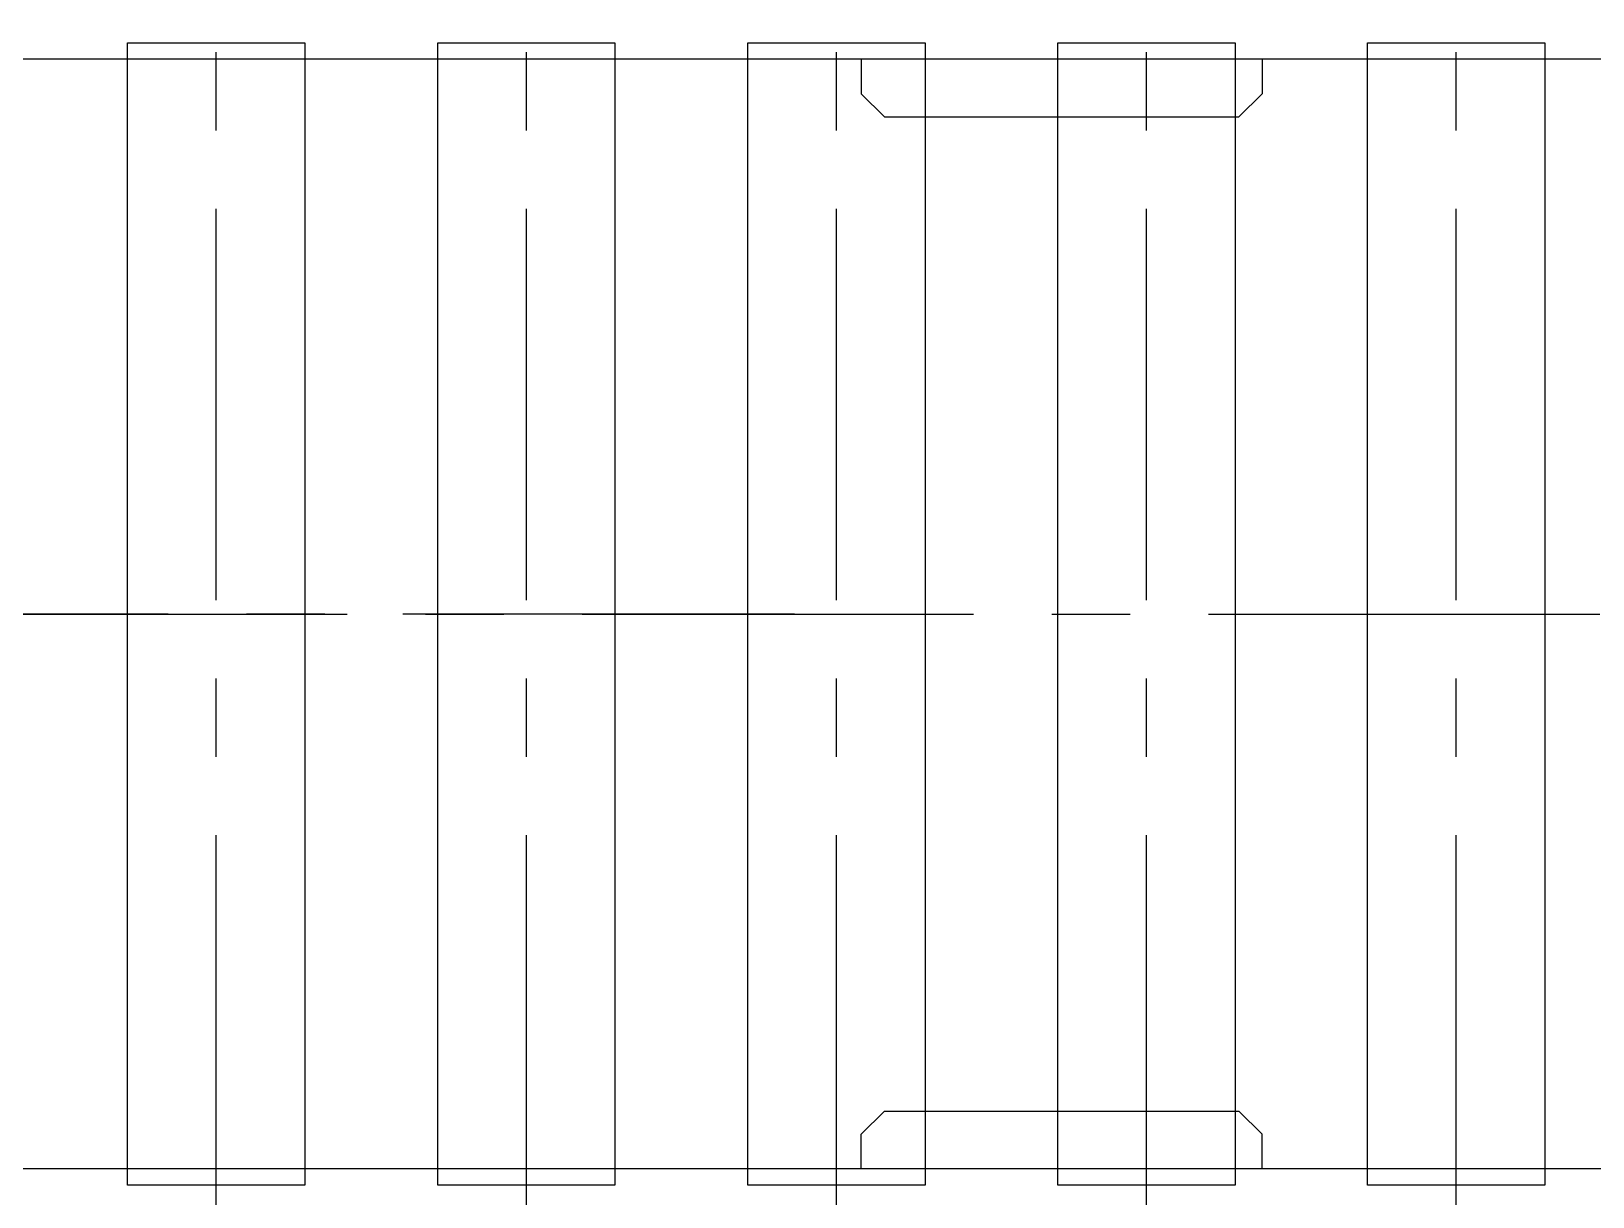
# Model space of a CAD drawing. Extents: x 0 to 13716, y 0 to 9144.
# Drawn here: x 8560 to 9573, y 2830 to 3586 of the extents above; entities that cross this region are included whole.
import ezdxf

# ---------------------------------------------------------------- set-up
doc = ezdxf.new("R2010")
doc.units = 0
doc.header["$LTSCALE"] = 8
doc.linetypes.add('CENTER', pattern=[50.8, 31.75, -6.35, 6.35, -6.35])
for name, color, linetype in [('EMS_CL', 1, 'CENTER'), ('EMS_DIM', 3, 'CONTINUOUS'), ('EMS_OBJECT', 2, 'CONTINUOUS')]:
    doc.layers.add(name, color=color, linetype=linetype)

msp = doc.modelspace()

# ---------------------------------------------------------------- linework, layer by layer
at = {"layer": 'EMS_CL'}
for p, q in [((8679.924, 2810.246), (8679.924, 3605.246)), ((8881.195, 2810.246), (8881.195, 3605.246)), ((9082.419, 2810.246), (9082.419, 3605.246)), ((9283.507, 2810.246), (9283.507, 3605.246)), ((9484.366, 2810.246), (9484.366, 3605.246)), ((7698.112, 3207.746), (9900.202, 3207.746)), ((9055.162, 3207.746), (8450.838, 3207.746))]:
    msp.add_line(p, q, dxfattribs=at)
at = {"layer": 'EMS_DIM'}
for points in [[(8737.424, 3578.246), (8737.424, 2837.246), (8622.424, 2837.246), (8622.424, 3578.246)], [(8938.695, 3578.246), (8938.695, 2837.246), (8823.695, 2837.246), (8823.695, 3578.246)], [(9139.919, 3578.246), (9139.919, 2837.246), (9024.919, 2837.246), (9024.919, 3578.246)], [(9341.007, 3578.246), (9341.007, 2837.246), (9226.007, 2837.246), (9226.007, 3578.246)], [(9541.866, 3578.246), (9541.866, 2837.246), (9426.866, 2837.246), (9426.866, 3578.246)]]:
    msp.add_lwpolyline(points, close=True, dxfattribs=at)
at = {"layer": 'EMS_OBJECT', "color": 252}
for p, q in [((9775.557, 3567.746), (7785.562, 3567.746)), ((9098.494, 3567.746), (9098.494, 3545.246)), ((9358.494, 3567.746), (9358.494, 3545.246)), ((9098.494, 3545.246), (9113.494, 3530.246)), ((9358.494, 3545.246), (9343.494, 3530.246)), ((9113.494, 3530.246), (9343.494, 3530.246)), ((9098.494, 2870.246), (9113.494, 2885.246)), ((9113.494, 2885.246), (9343.494, 2885.246)), ((9358.494, 2870.246), (9343.494, 2885.246)), ((9098.494, 2847.746), (9098.494, 2870.246)), ((9358.494, 2847.746), (9358.494, 2870.246)), ((9775.557, 2847.746), (7785.562, 2847.746))]:
    msp.add_line(p, q, dxfattribs=at)

doc.saveas('drawing.dxf')
